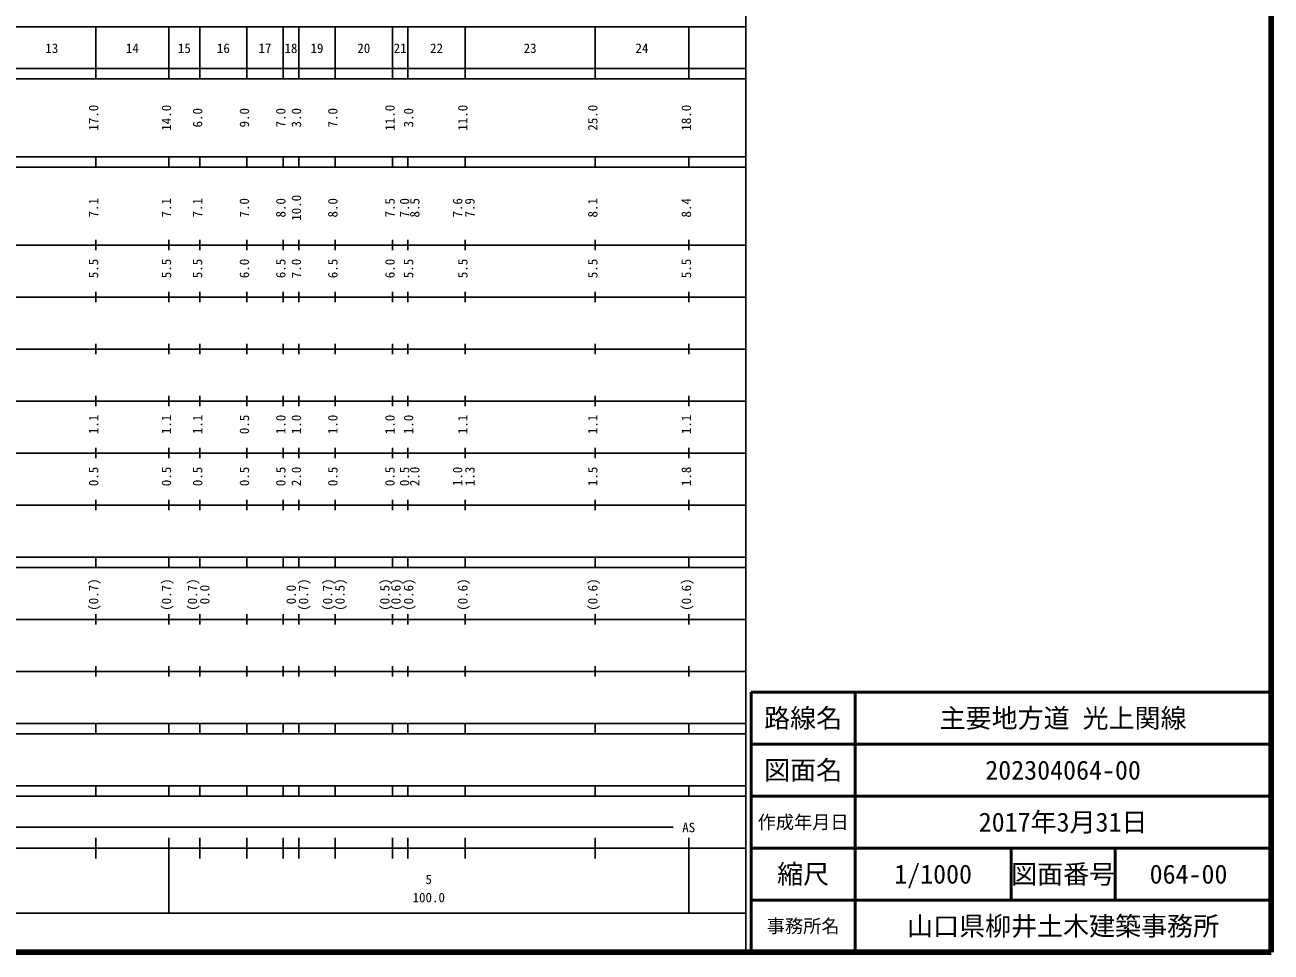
# Model space of a CAD drawing. Units: millimetres on the paper, enlarged 1000 times. Extents: x 40000 to 680000, y 20000 to 380000.
# Drawn here: x 440335 to 680000, y 20000 to 198357 of the extents above; entities that cross this region are included whole.
import ezdxf
from ezdxf.enums import TextEntityAlignment as Align

# ---------------------------------------------------------------- set-up
doc = ezdxf.new("R2010")
doc.units = ezdxf.units.MM
doc.header["$LTSCALE"] = 1000
for name, color, linetype, lineweight in [('M-TTL', 2, 'Continuous', 140), ('M-TTL-BAND', 7, 'Continuous', 25), ('M-TTL-FRAM', 2, 'Continuous', 50), ('M-TTL-LINE', 7, 'Continuous', 50)]:
    doc.layers.add(name, color=color, linetype=linetype, lineweight=lineweight)
doc.layers.add('M-TTL-TXT', color=7, linetype='Continuous')
doc.styles.add('ＭＳ ゴシック', font='')
doc.styles.get('ＭＳ ゴシック').set_extended_font_data('MS Gothic')

msp = doc.modelspace()

# ---------------------------------------------------------------- linework, layer by layer
at = {"layer": 'M-TTL'}
for p, q in [((680000, 20000), (680000, 380000)), ((40000, 20000), (680000, 20000))]:
    msp.add_line(p, q, dxfattribs=at)
at = {"layer": 'M-TTL-BAND'}
for p, q in [((579000, 20000), (579000, 370000)), ((68000, 198000), (579000, 198000)), ((454000, 188000), (454000, 198000)), ((468000, 188000), (468000, 198000)), ((474000, 188000), (474000, 198000)), ((483000, 188000), (483000, 198000)), ((490000, 188000), (490000, 198000)), ((493000, 188000), (493000, 198000)), ((500000, 188000), (500000, 198000)), ((511000, 188000), (511000, 198000)), ((514000, 188000), (514000, 198000)), ((525000, 188000), (525000, 198000)), ((550000, 188000), (550000, 198000)), ((568000, 188000), (568000, 198000)), ((40000, 190000), (579000, 190000)), ((40000, 188000), (579000, 188000)), ((40000, 173000), (579000, 173000)), ((454000, 171000), (454000, 173000)), ((468000, 171000), (468000, 173000)), ((474000, 171000), (474000, 173000)), ((483000, 171000), (483000, 173000)), ((490000, 171000), (490000, 173000)), ((493000, 171000), (493000, 173000)), ((500000, 171000), (500000, 173000)), ((511000, 171000), (511000, 173000)), ((514000, 171000), (514000, 173000)), ((525000, 171000), (525000, 173000)), ((550000, 171000), (550000, 173000)), ((568000, 171000), (568000, 173000)), ((40000, 171000), (579000, 171000)), ((40000, 156000), (579000, 156000)), ((454000, 155000), (454000, 157000)), ((468000, 155000), (468000, 157000)), ((474000, 155000), (474000, 157000)), ((483000, 155000), (483000, 157000)), ((490000, 155000), (490000, 157000)), ((493000, 155000), (493000, 157000)), ((500000, 155000), (500000, 157000)), ((511000, 155000), (511000, 157000)), ((514000, 155000), (514000, 157000)), ((525000, 155000), (525000, 157000)), ((550000, 155000), (550000, 157000)), ((568000, 155000), (568000, 157000)), ((454000, 145000), (454000, 147000)), ((468000, 145000), (468000, 147000)), ((474000, 145000), (474000, 147000)), ((483000, 145000), (483000, 147000)), ((490000, 145000), (490000, 147000)), ((493000, 145000), (493000, 147000)), ((500000, 145000), (500000, 147000)), ((511000, 145000), (511000, 147000)), ((514000, 145000), (514000, 147000)), ((525000, 145000), (525000, 147000)), ((550000, 145000), (550000, 147000)), ((568000, 145000), (568000, 147000)), ((46000, 146000), (579000, 146000)), ((454000, 135000), (454000, 137000)), ((468000, 135000), (468000, 137000)), ((474000, 135000), (474000, 137000)), ((483000, 135000), (483000, 137000)), ((490000, 135000), (490000, 137000)), ((493000, 135000), (493000, 137000)), ((500000, 135000), (500000, 137000)), ((511000, 135000), (511000, 137000)), ((514000, 135000), (514000, 137000)), ((525000, 135000), (525000, 137000)), ((550000, 135000), (550000, 137000)), ((568000, 135000), (568000, 137000)), ((52000, 136000), (579000, 136000)), ((46000, 126000), (579000, 126000)), ((454000, 125000), (454000, 127000)), ((468000, 125000), (468000, 127000)), ((474000, 125000), (474000, 127000)), ((483000, 125000), (483000, 127000)), ((490000, 125000), (490000, 127000)), ((493000, 125000), (493000, 127000)), ((500000, 125000), (500000, 127000)), ((511000, 125000), (511000, 127000)), ((514000, 125000), (514000, 127000)), ((525000, 125000), (525000, 127000)), ((550000, 125000), (550000, 127000)), ((568000, 125000), (568000, 127000)), ((52000, 116000), (579000, 116000)), ((454000, 115000), (454000, 117000)), ((468000, 115000), (468000, 117000)), ((474000, 115000), (474000, 117000)), ((483000, 115000), (483000, 117000)), ((490000, 115000), (490000, 117000)), ((493000, 115000), (493000, 117000)), ((500000, 115000), (500000, 117000)), ((511000, 115000), (511000, 117000)), ((514000, 115000), (514000, 117000)), ((525000, 115000), (525000, 117000)), ((550000, 115000), (550000, 117000)), ((568000, 115000), (568000, 117000)), ((46000, 106000), (579000, 106000)), ((454000, 105000), (454000, 107000)), ((468000, 105000), (468000, 107000)), ((474000, 105000), (474000, 107000)), ((483000, 105000), (483000, 107000)), ((490000, 105000), (490000, 107000)), ((493000, 105000), (493000, 107000)), ((500000, 105000), (500000, 107000)), ((511000, 105000), (511000, 107000)), ((514000, 105000), (514000, 107000)), ((525000, 105000), (525000, 107000)), ((550000, 105000), (550000, 107000)), ((568000, 105000), (568000, 107000)), ((40000, 96000), (579000, 96000)), ((454000, 94000), (454000, 96000)), ((468000, 94000), (468000, 96000)), ((474000, 94000), (474000, 96000)), ((483000, 94000), (483000, 96000)), ((490000, 94000), (490000, 96000)), ((493000, 94000), (493000, 96000)), ((500000, 94000), (500000, 96000)), ((511000, 94000), (511000, 96000)), ((514000, 94000), (514000, 96000)), ((525000, 94000), (525000, 96000)), ((550000, 94000), (550000, 96000)), ((568000, 94000), (568000, 96000)), ((40000, 94000), (579000, 94000)), ((49000, 84000), (579000, 84000)), ((454000, 83000), (454000, 85000)), ((468000, 83000), (468000, 85000)), ((474000, 83000), (474000, 85000)), ((483000, 83000), (483000, 85000)), ((490000, 83000), (490000, 85000)), ((493000, 83000), (493000, 85000)), ((500000, 83000), (500000, 85000)), ((511000, 83000), (511000, 85000)), ((514000, 83000), (514000, 85000)), ((525000, 83000), (525000, 85000)), ((550000, 83000), (550000, 85000)), ((568000, 83000), (568000, 85000)), ((454000, 73000), (454000, 75000)), ((468000, 73000), (468000, 75000)), ((474000, 73000), (474000, 75000)), ((483000, 73000), (483000, 75000)), ((490000, 73000), (490000, 75000)), ((493000, 73000), (493000, 75000)), ((500000, 73000), (500000, 75000)), ((511000, 73000), (511000, 75000)), ((514000, 73000), (514000, 75000)), ((525000, 73000), (525000, 75000)), ((550000, 73000), (550000, 75000)), ((568000, 73000), (568000, 75000)), ((40000, 74000), (579000, 74000)), ((40000, 64000), (579000, 64000)), ((454000, 62000), (454000, 64000)), ((468000, 62000), (468000, 64000)), ((474000, 62000), (474000, 64000)), ((483000, 62000), (483000, 64000)), ((490000, 62000), (490000, 64000)), ((493000, 62000), (493000, 64000)), ((500000, 62000), (500000, 64000)), ((511000, 62000), (511000, 64000)), ((514000, 62000), (514000, 64000)), ((525000, 62000), (525000, 64000)), ((550000, 62000), (550000, 64000)), ((568000, 62000), (568000, 64000)), ((40000, 62000), (579000, 62000)), ((40000, 52000), (579000, 52000)), ((454000, 50000), (454000, 52000)), ((468000, 50000), (468000, 52000)), ((474000, 50000), (474000, 52000)), ((483000, 50000), (483000, 52000)), ((490000, 50000), (490000, 52000)), ((493000, 50000), (493000, 52000)), ((500000, 50000), (500000, 52000)), ((511000, 50000), (511000, 52000)), ((514000, 50000), (514000, 52000)), ((525000, 50000), (525000, 52000)), ((550000, 50000), (550000, 52000)), ((568000, 50000), (568000, 52000)), ((40000, 50000), (579000, 50000)), ((71000, 44000), (565000, 44000)), ((454000, 38000), (454000, 42000)), ((468000, 27500), (468000, 42000)), ((474000, 38000), (474000, 42000)), ((483000, 38000), (483000, 42000)), ((490000, 38000), (490000, 42000)), ((493000, 38000), (493000, 42000)), ((500000, 38000), (500000, 42000)), ((511000, 38000), (511000, 42000)), ((514000, 38000), (514000, 42000)), ((525000, 38000), (525000, 42000)), ((550000, 38000), (550000, 42000)), ((568000, 27500), (568000, 42000)), ((40000, 40000), (579000, 40000)), ((68000, 27500), (579000, 27500))]:
    msp.add_line(p, q, dxfattribs=at)
at = {"layer": 'M-TTL-FRAM'}
for p, q in [((680000, 70000), (580000, 70000)), ((580000, 70000), (580000, 20000))]:
    msp.add_line(p, q, dxfattribs=at)
at = {"layer": 'M-TTL-LINE'}
for p, q in [((600000, 70000), (600000, 20000)), ((680000, 60000), (580000, 60000)), ((680000, 50000), (580000, 50000)), ((680000, 40000), (580000, 40000)), ((630000, 40000), (630000, 30000)), ((650000, 40000), (650000, 30000)), ((680000, 30000), (580000, 30000))]:
    msp.add_line(p, q, dxfattribs=at)

# ---------------------------------------------------------------- texts
at = {"layer": 'M-TTL-BAND', "style": 'ＭＳ ゴシック'}
for s, p in [('13', (445500, 192405)), ('14', (461000, 192405)), ('15', (471000, 192405)), ('16', (478500, 192405)), ('17', (486500, 192405)), ('18', (491500, 192405)), ('19', (496500, 192405)), ('20', (505500, 192405)), ('21', (512500, 192405)), ('22', (519500, 192405)), ('23', (537500, 192405)), ('24', (559000, 192405)), ('AS', (568000, 42500)), ('5', (518000, 32523)), ('100.0', (518000, 29033))]:
    msp.add_text(s, height=1833, dxfattribs=at).set_placement(p, align=Align.BOTTOM_CENTER)
for s, p in [('17.0', (455000, 180500)), ('14.0', (469000, 180500)), ('6.0', (475000, 180500)), ('9.0', (484000, 180500)), ('7.0', (491000, 180500)), ('3.0', (494000, 180500)), ('7.0', (501000, 180500)), ('11.0', (512000, 180500)), ('3.0', (515572, 180500)), ('11.0', (526000, 180500)), ('25.0', (551000, 180500)), ('18.0', (569000, 180500)), ('10.0', (494000, 163174)), ('7.1', (455000, 163174)), ('7.1', (469000, 163174)), ('7.1', (475000, 163174)), ('7.0', (484000, 163174)), ('8.0', (491000, 163174)), ('8.0', (501000, 163174)), ('7.5', (512000, 163174)), ('7.0', (514798, 163174)), ('8.5', (516761, 163174)), ('7.6', (525000, 163174)), ('7.9', (527370, 163174)), ('8.1', (551000, 163174)), ('8.4', (569000, 163174)), ('5.5', (455000, 151500)), ('5.5', (469000, 151500)), ('5.5', (475000, 151500)), ('6.0', (484000, 151500)), ('6.5', (491000, 151500)), ('7.0', (494000, 151500)), ('6.5', (501000, 151500)), ('6.0', (512000, 151500)), ('5.5', (515572, 151500)), ('5.5', (526000, 151500)), ('5.5', (551000, 151500)), ('5.5', (569000, 151500)), ('1.1', (455000, 121500)), ('1.1', (469000, 121500)), ('1.1', (475000, 121500)), ('0.5', (484000, 121500)), ('1.0', (491000, 121500)), ('1.0', (494000, 121500)), ('1.0', (501000, 121500)), ('1.0', (512000, 121500)), ('1.0', (515572, 121500)), ('1.1', (526000, 121500)), ('1.1', (551000, 121500)), ('1.1', (569000, 121500)), ('0.5', (455000, 111500)), ('0.5', (469000, 111500)), ('0.5', (475000, 111500)), ('0.5', (484000, 111500)), ('0.5', (491000, 111500)), ('2.0', (494000, 111500)), ('0.5', (501000, 111500)), ('0.5', (512000, 111500)), ('0.5', (514798, 111500)), ('2.0', (516761, 111500)), ('1.0', (525000, 111500)), ('1.3', (527370, 111500)), ('1.5', (551000, 111500)), ('1.8', (569000, 111500)), ('(0.7)', (455000, 88764)), ('(0.7)', (469000, 88764)), ('(0.7)', (474000, 88764)), ('(0.7)', (495370, 88764)), ('(0.7)', (500000, 88764)), ('(0.5)', (502370, 88764)), ('(0.5)', (511000, 88764)), ('(0.6)', (513144, 88764)), ('(0.6)', (515572, 88764)), ('(0.6)', (526000, 88764)), ('(0.6)', (551000, 88764)), ('(0.6)', (569000, 88764)), ('0.0', (476370, 88764)), ('0.0', (493000, 88764))]:
    msp.add_text(s, height=1833, rotation=90, dxfattribs=at).set_placement(p, align=Align.BOTTOM_CENTER)
at = {"layer": 'M-TTL-TXT', "style": 'ＭＳ ゴシック'}
for s, height, p in [('路線名', 3666, (590000, 65000)), ('路線名', 3666, (590000, 65000)), ('主要地方道 光上関線', 3666, (640000, 65000)), ('図面名', 3666, (590000, 55000)), ('図面名', 3666, (590000, 55000)), ('202304064-00', 3666, (640000, 55000)), ('作成年月日', 2566, (590000, 45000)), ('作成年月日', 2566, (590000, 45000)), ('2017年3月31日', 3666, (640000, 45000)), ('縮尺', 3666, (590000, 35000)), ('縮尺', 3666, (590000, 35000)), ('1/1000', 3666, (615000, 35000)), ('図面番号', 3666, (640000, 35000)), ('図面番号', 3666, (640000, 35000)), ('064-00', 3666, (664125, 35000)), ('事務所名', 2566, (590000, 25000)), ('事務所名', 2566, (590000, 25000)), ('山口県柳井土木建築事務所', 3666, (640000, 25000))]:
    msp.add_text(s, height=height, dxfattribs=at).set_placement(p, align=Align.MIDDLE_CENTER)

doc.saveas('drawing.dxf')
